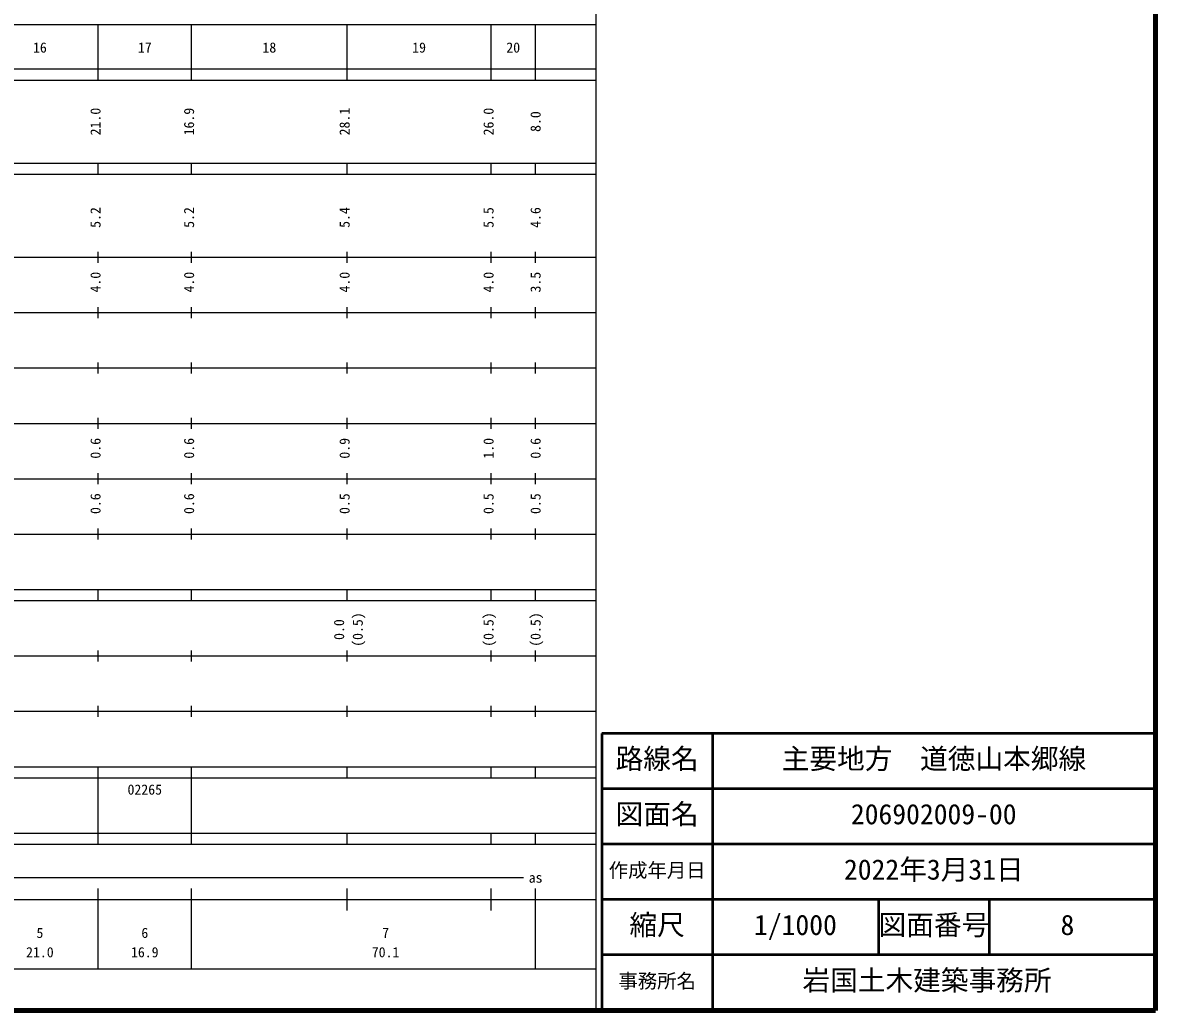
# Model space of a CAD drawing. Units: millimetres, scale not verified. Extents: x 40000 to 680000, y 20000 to 380000.
# Drawn here: x 475380 to 680000, y 20000 to 198357 of the extents above; entities that cross this region are included whole.
import ezdxf
from ezdxf.enums import TextEntityAlignment as Align

# ---------------------------------------------------------------- set-up
doc = ezdxf.new("R2010")
doc.units = ezdxf.units.MM
doc.header["$LTSCALE"] = 1000
for name, color, linetype, lineweight in [('M-TTL', 2, 'Continuous', 140), ('M-TTL-BAND', 7, 'Continuous', 25), ('M-TTL-FRAM', 2, 'Continuous', 50), ('M-TTL-LINE', 7, 'Continuous', 50), ('M-TTL-TXT', 7, 'Continuous', 13)]:
    doc.layers.add(name, color=color, linetype=linetype, lineweight=lineweight)
doc.styles.add('ＭＳ ゴシック', font='')
doc.styles.get('ＭＳ ゴシック').set_extended_font_data('MS Gothic')

msp = doc.modelspace()

# ---------------------------------------------------------------- linework, layer by layer
at = {"layer": 'M-TTL'}
for p, q in [((680000, 20000), (680000, 380000)), ((40000, 20000), (680000, 20000))]:
    msp.add_line(p, q, dxfattribs=at)
at = {"layer": 'M-TTL-BAND'}
for p, q in [((579000, 20000), (579000, 370000)), ((68000, 198000), (579000, 198000)), ((489000, 188000), (489000, 198000)), ((505900, 188000), (505900, 198000)), ((534000, 188000), (534000, 198000)), ((560000, 188000), (560000, 198000)), ((568000, 188000), (568000, 198000)), ((40000, 190000), (579000, 190000)), ((40000, 188000), (579000, 188000)), ((40000, 173000), (579000, 173000)), ((489000, 171000), (489000, 173000)), ((505900, 171000), (505900, 173000)), ((534000, 171000), (534000, 173000)), ((560000, 171000), (560000, 173000)), ((568000, 171000), (568000, 173000)), ((40000, 171000), (579000, 171000)), ((40000, 156000), (579000, 156000)), ((489000, 155000), (489000, 157000)), ((505900, 155000), (505900, 157000)), ((534000, 155000), (534000, 157000)), ((560000, 155000), (560000, 157000)), ((568000, 155000), (568000, 157000)), ((46000, 146000), (579000, 146000)), ((489000, 145000), (489000, 147000)), ((505900, 145000), (505900, 147000)), ((534000, 145000), (534000, 147000)), ((560000, 145000), (560000, 147000)), ((568000, 145000), (568000, 147000)), ((52000, 136000), (579000, 136000)), ((489000, 135000), (489000, 137000)), ((505900, 135000), (505900, 137000)), ((534000, 135000), (534000, 137000)), ((560000, 135000), (560000, 137000)), ((568000, 135000), (568000, 137000)), ((489000, 125000), (489000, 127000)), ((505900, 125000), (505900, 127000)), ((534000, 125000), (534000, 127000)), ((560000, 125000), (560000, 127000)), ((568000, 125000), (568000, 127000)), ((46000, 126000), (579000, 126000)), ((489000, 115000), (489000, 117000)), ((505900, 115000), (505900, 117000)), ((534000, 115000), (534000, 117000)), ((560000, 115000), (560000, 117000)), ((568000, 115000), (568000, 117000)), ((52000, 116000), (579000, 116000)), ((489000, 105000), (489000, 107000)), ((505900, 105000), (505900, 107000)), ((534000, 105000), (534000, 107000)), ((560000, 105000), (560000, 107000)), ((568000, 105000), (568000, 107000)), ((46000, 106000), (579000, 106000)), ((40000, 96000), (579000, 96000)), ((489000, 94000), (489000, 96000)), ((505900, 94000), (505900, 96000)), ((534000, 94000), (534000, 96000)), ((560000, 94000), (560000, 96000)), ((568000, 94000), (568000, 96000)), ((40000, 94000), (579000, 94000)), ((49000, 84000), (579000, 84000)), ((489000, 83000), (489000, 85000)), ((505900, 83000), (505900, 85000)), ((534000, 83000), (534000, 85000)), ((560000, 83000), (560000, 85000)), ((568000, 83000), (568000, 85000)), ((40000, 74000), (579000, 74000)), ((489000, 73000), (489000, 75000)), ((505900, 73000), (505900, 75000)), ((534000, 73000), (534000, 75000)), ((560000, 73000), (560000, 75000)), ((568000, 73000), (568000, 75000)), ((40000, 64000), (579000, 64000)), ((489000, 62000), (489000, 64000)), ((505900, 62000), (505900, 64000)), ((534000, 62000), (534000, 64000)), ((560000, 62000), (560000, 64000)), ((568000, 62000), (568000, 64000)), ((40000, 62000), (579000, 62000)), ((489000, 52000), (489000, 62000)), ((505900, 52000), (505900, 62000)), ((40000, 52000), (579000, 52000)), ((489000, 50000), (489000, 52000)), ((505900, 50000), (505900, 52000)), ((534000, 50000), (534000, 52000)), ((560000, 50000), (560000, 52000)), ((568000, 50000), (568000, 52000)), ((40000, 50000), (579000, 50000)), ((71000, 44000), (565834, 44000)), ((489000, 27500), (489000, 42000)), ((505900, 27500), (505900, 42000)), ((534000, 38000), (534000, 42000)), ((560000, 38000), (560000, 42000)), ((568000, 27500), (568000, 42000)), ((40000, 40000), (579000, 40000)), ((68000, 27500), (579000, 27500))]:
    msp.add_line(p, q, dxfattribs=at)
at = {"layer": 'M-TTL-FRAM'}
for p, q in [((680000, 70000), (580000, 70000)), ((580000, 70000), (580000, 20000))]:
    msp.add_line(p, q, dxfattribs=at)
at = {"layer": 'M-TTL-LINE'}
for p, q in [((600000, 70000), (600000, 20000)), ((680000, 60000), (580000, 60000)), ((680000, 50000), (580000, 50000)), ((680000, 40000), (580000, 40000)), ((630000, 40000), (630000, 30000)), ((650000, 40000), (650000, 30000)), ((680000, 30000), (580000, 30000))]:
    msp.add_line(p, q, dxfattribs=at)

# ---------------------------------------------------------------- texts
at = {"layer": 'M-TTL-BAND', "style": 'ＭＳ ゴシック'}
for s, p in [('16', (477250, 192405)), ('17', (496200, 192405)), ('18', (518700, 192405)), ('19', (545750, 192405)), ('20', (562750, 192405)), ('02265', (494325, 58405)), ('as', (566794, 42500)), ('5', (477875, 32523)), ('6', (496825, 32523)), ('7', (540325, 32523)), ('21.0', (476000, 29033)), ('16.9', (494950, 29033)), ('70.1', (538450, 29033))]:
    msp.add_text(s, height=1833, dxfattribs=at).set_placement(p, align=Align.BOTTOM_LEFT)
for s, p in [('21.0', (490000, 178000)), ('16.9', (506900, 178000)), ('28.1', (535000, 178000)), ('26.0', (561000, 178000)), ('8.0', (569499, 178625)), ('5.2', (490000, 161299)), ('5.2', (506900, 161299)), ('5.4', (535000, 161299)), ('5.5', (561000, 161299)), ('4.6', (569499, 161299)), ('4.0', (490000, 149625)), ('4.0', (506900, 149625)), ('4.0', (535000, 149625)), ('4.0', (561000, 149625)), ('3.5', (569499, 149625)), ('0.6', (490000, 119625)), ('0.6', (506900, 119625)), ('0.9', (535000, 119625)), ('1.0', (561000, 119625)), ('0.6', (569499, 119625)), ('0.6', (490000, 109625)), ('0.6', (506900, 109625)), ('0.5', (535000, 109625)), ('0.5', (561000, 109625)), ('0.5', (569499, 109625)), ('0.0', (534000, 86889)), ('(0.5)', (537371, 85639)), ('(0.5)', (561000, 85639)), ('(0.5)', (569499, 85639))]:
    msp.add_text(s, height=1833, rotation=90, dxfattribs=at).set_placement(p, align=Align.BOTTOM_LEFT)
at = {"layer": 'M-TTL-TXT', "style": 'ＭＳ ゴシック'}
for s, height, p in [('路線名', 3666, (582500, 62500)), ('路線名', 3666, (582500, 62500)), ('主要地方\u3000道徳山本郷線', 3666, (612500, 62500)), ('図面名', 3666, (582500, 52500)), ('図面名', 3666, (582500, 52500)), ('206902009-00', 3666, (625000, 52500)), ('2022年3月31日', 3666, (623750, 42500)), ('作成年月日', 2566, (581250, 43250)), ('作成年月日', 2566, (581250, 43250)), ('縮尺', 3666, (585000, 32500)), ('縮尺', 3666, (585000, 32500)), ('1/1000', 3666, (607500, 32500)), ('図面番号', 3666, (630000, 32500)), ('図面番号', 3666, (630000, 32500)), ('8', 3666, (662875, 32500)), ('事務所名', 2566, (583000, 23250)), ('事務所名', 2566, (583000, 23250)), ('岩国土木建築事務所 ', 3666, (616250, 22500))]:
    msp.add_text(s, height=height, dxfattribs=at).set_placement(p, align=Align.BOTTOM_LEFT)

doc.saveas('drawing.dxf')
